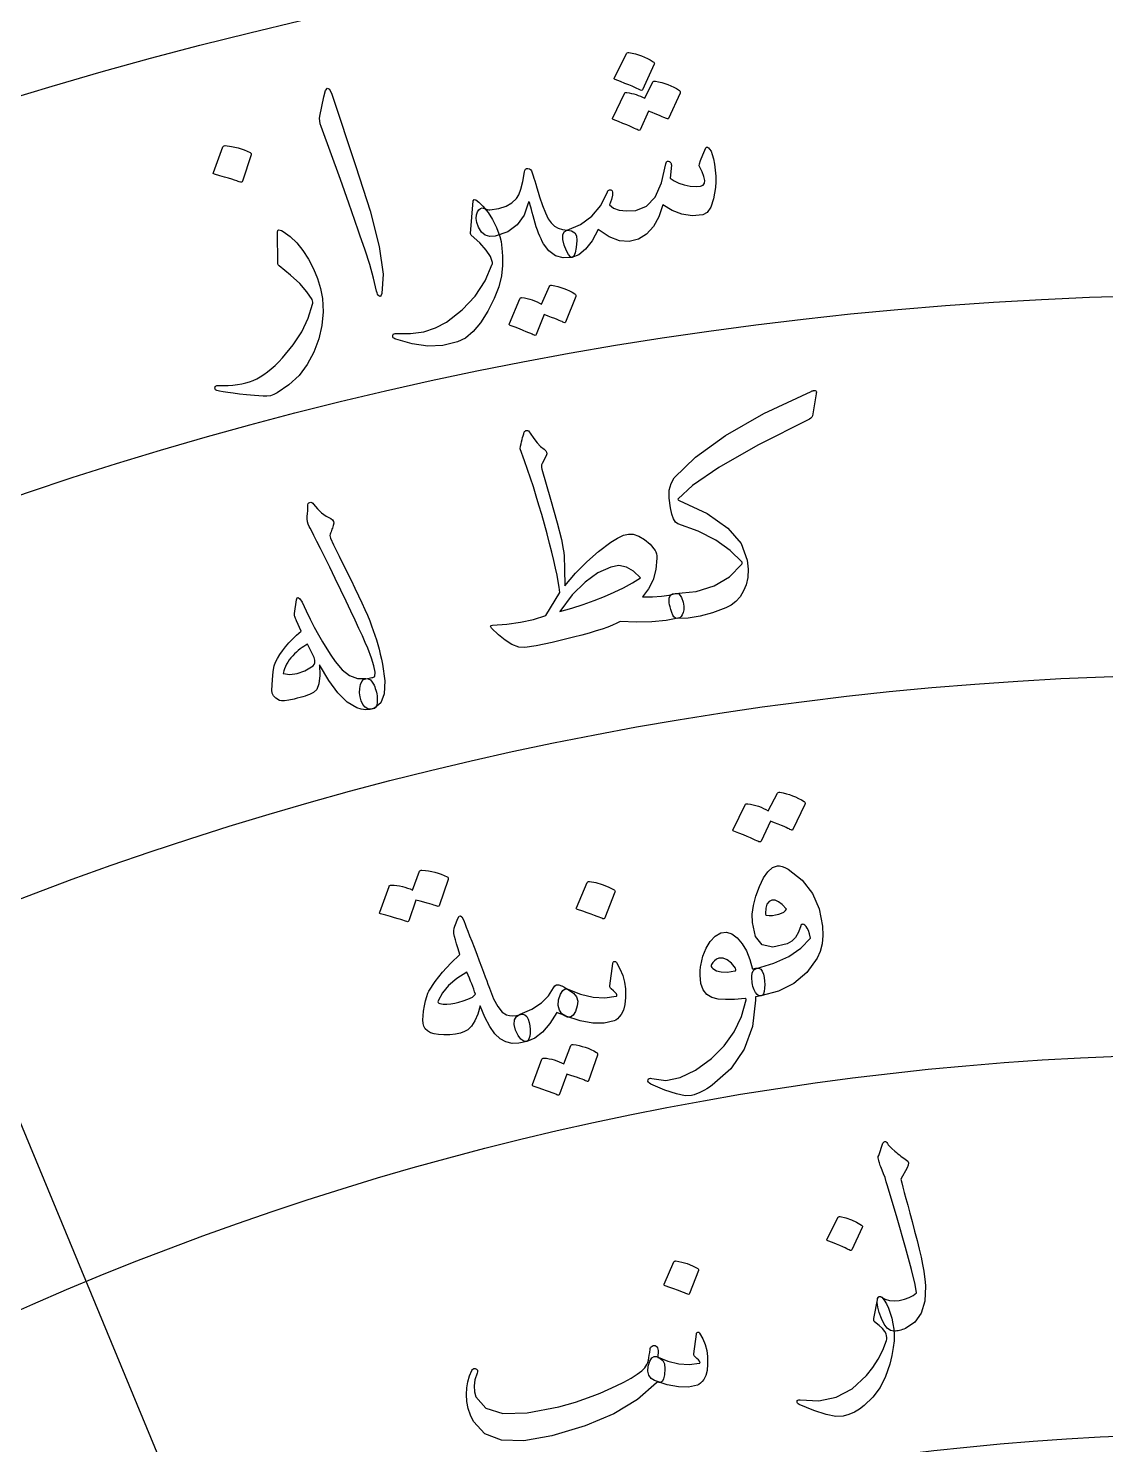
# Model space of a CAD drawing. Header units: millimetres. Extents: x -65 to 65, y -65 to 74.
# Drawn here: x -14.16 to -1.52, y 30.64 to 47.28 of the extents above; entities that cross this region are included whole.
import ezdxf

# ---------------------------------------------------------------- set-up
doc = ezdxf.new("R2010")
doc.units = ezdxf.units.MM
for name, color, linetype in [('ENGRAVE', 7, 'Continuous'), ('ENGRAVE_FINE', 8, 'Continuous'), ('GUIDE', 3, 'Continuous'), ('TEXT', 5, 'Continuous')]:
    doc.layers.add(name, color=color, linetype=linetype)

msp = doc.modelspace()

# ---------------------------------------------------------------- linework, layer by layer
at = {"layer": 'ENGRAVE'}
for radius in [57.525, 48.6086, 39.6922, 30.7759]:
    msp.add_circle((0, 0), radius, dxfattribs=at)
at = {"layer": 'ENGRAVE_FINE'}
msp.add_lwpolyline([(-15.1896, 36.6709), (-11.7774, 28.4332)], dxfattribs=at)
for radius in [53.0668, 44.1504, 35.2341]:
    msp.add_circle((0, 0), radius, dxfattribs=at)
at = {"layer": 'GUIDE'}
msp.add_circle((0, 0), 59.475, dxfattribs=at)
at = {"layer": 'TEXT'}
for points in [[(-7.1421, 46.9813), (-7.1381, 46.9865), (-7.1321, 46.9901), (-7.1239, 46.9923), (-7.1135, 46.993), (-7.075, 46.9852), (-7.0375, 46.976), (-7.001, 46.9652), (-6.9654, 46.9529), (-6.9306, 46.9388), (-6.8962, 46.9228), (-6.8622, 46.9049), (-6.8288, 46.885), (-6.8201, 46.8774), (-6.8152, 46.8696), (-6.814, 46.8618), (-6.8167, 46.8538), (-6.9534, 46.5553), (-6.9591, 46.5494), (-6.9673, 46.5477), (-6.978, 46.5502), (-6.9912, 46.5569), (-7.0026, 46.5626), (-7.0205, 46.5708), (-7.0449, 46.5818), (-7.0759, 46.5955), (-7.1139, 46.6117), (-7.1593, 46.6304), (-7.2123, 46.6515), (-7.2727, 46.6752), (-7.2809, 46.6794), (-7.2855, 46.6842), (-7.2863, 46.6896), (-7.2835, 46.6955)], [(-10.6958, 46.4728), (-10.6757, 46.5462), (-10.6527, 46.5757), (-10.6269, 46.5611), (-10.5984, 46.5026), (-10.3183, 45.6557), (-10.1494, 45.1351), (-10.0431, 44.7128), (-9.9982, 44.389), (-10.0141, 44.1639), (-10.0217, 44.144), (-10.0298, 44.1324), (-10.0384, 44.1291), (-10.0476, 44.134), (-10.056, 44.143), (-10.0635, 44.1555), (-10.0698, 44.1714), (-10.0752, 44.1909), (-10.1101, 44.3439), (-10.1541, 44.5046), (-10.2074, 44.673), (-10.2699, 44.849), (-10.2854, 44.8952), (-10.3286, 45.0196), (-10.3997, 45.2222), (-10.499, 45.5029), (-10.7266, 46.1235), (-10.7363, 46.157), (-10.7418, 46.1888), (-10.743, 46.2187), (-10.7399, 46.2469)], [(-6.8316, 46.6465), (-6.8277, 46.6517), (-6.8216, 46.6553), (-6.8135, 46.6574), (-6.8032, 46.658), (-6.7651, 46.6501), (-6.7279, 46.6406), (-6.6917, 46.6295), (-6.6564, 46.617), (-6.6219, 46.6027), (-6.5879, 46.5864), (-6.5543, 46.5683), (-6.5211, 46.5482), (-6.5143, 46.5417), (-6.5107, 46.5342), (-6.5103, 46.5258), (-6.5129, 46.5165), (-6.6498, 46.2188), (-6.6541, 46.2146), (-6.6612, 46.2135), (-6.671, 46.2158), (-6.6837, 46.2213), (-6.692, 46.2251), (-6.7051, 46.231), (-6.7229, 46.2389), (-6.7454, 46.2489), (-6.7727, 46.2607), (-6.8046, 46.2742), (-6.8412, 46.2891), (-6.8825, 46.3057), (-6.9799, 46.0858), (-6.9855, 46.0799), (-6.9937, 46.0783), (-7.0043, 46.0808), (-7.0174, 46.0875), (-7.0287, 46.0931), (-7.0465, 46.1014), (-7.0707, 46.1123), (-7.1015, 46.1259), (-7.1391, 46.1421), (-7.1842, 46.1608), (-7.2367, 46.1819), (-7.2967, 46.2055), (-7.3032, 46.21), (-7.3066, 46.215), (-7.3067, 46.2205), (-7.3037, 46.2264), (-7.1647, 46.5122), (-7.1608, 46.5174), (-7.1548, 46.5211), (-7.1466, 46.5232), (-7.1364, 46.5239), (-7.1094, 46.5185), (-7.0826, 46.5124), (-7.0558, 46.5056), (-7.0292, 46.4981), (-7.003, 46.4895), (-6.9772, 46.4798), (-6.952, 46.4688), (-6.9274, 46.4565)], [(-11.8803, 45.8848), (-11.877, 45.8903), (-11.8713, 45.8946), (-11.8634, 45.8976), (-11.8532, 45.8993), (-11.7757, 45.8898), (-11.7008, 45.8729), (-11.6284, 45.8488), (-11.5587, 45.8174), (-11.5512, 45.8118), (-11.547, 45.8054), (-11.5459, 45.7982), (-11.548, 45.7902), (-11.6493, 45.4802), (-11.654, 45.4722), (-11.6617, 45.4686), (-11.6724, 45.4694), (-11.6861, 45.4745), (-11.698, 45.4789), (-11.7166, 45.4854), (-11.742, 45.4938), (-11.7742, 45.5042), (-11.8135, 45.5165), (-11.8605, 45.5305), (-11.9152, 45.5462), (-11.9776, 45.5635), (-11.9862, 45.5669), (-11.9912, 45.5712), (-11.9926, 45.5764), (-11.9903, 45.5826)], [(-6.2091, 45.8742), (-6.2019, 45.8807), (-6.1924, 45.8801), (-6.1805, 45.8726), (-6.1664, 45.858), (-6.1498, 45.8324), (-6.1349, 45.7946), (-6.1215, 45.7447), (-6.1098, 45.6828), (-6.0992, 45.612), (-6.0938, 45.5423), (-6.0935, 45.4738), (-6.0984, 45.4064), (-6.121, 45.2736), (-6.1527, 45.176), (-6.1936, 45.1137), (-6.2438, 45.0867), (-6.37, 45.0766), (-6.4906, 45.093), (-6.6056, 45.136), (-6.7153, 45.2057), (-6.7623, 45.0633), (-6.8258, 44.9482), (-6.9057, 44.8601), (-7.0021, 44.7991), (-7.109, 44.7721), (-7.2232, 44.7823), (-7.3449, 44.8295), (-7.4745, 44.9137), (-7.546, 44.7812), (-7.6209, 44.6823), (-7.6995, 44.6172), (-7.7819, 44.5856), (-7.8008, 44.5924), (-7.8222, 44.619), (-7.8463, 44.6654), (-7.8729, 44.7316), (-7.8901, 44.7984), (-7.8901, 44.85), (-7.8727, 44.8861), (-7.838, 44.9069), (-7.6809, 44.9724), (-7.5498, 45.0693), (-7.4444, 45.1977), (-7.3647, 45.3578), (-7.3604, 45.3666), (-7.3552, 45.3731), (-7.3493, 45.3775), (-7.3425, 45.3798), (-7.3339, 45.3803), (-7.3258, 45.3788), (-7.3184, 45.3754), (-7.3116, 45.3701), (-7.3051, 45.3514), (-7.3077, 45.3175), (-7.3192, 45.2684), (-7.3397, 45.204), (-7.2928, 45.1646), (-7.2262, 45.1406), (-7.1397, 45.1321), (-7.0334, 45.139), (-6.9069, 45.1867), (-6.8061, 45.2938), (-6.7305, 45.4606), (-6.6801, 45.6871), (-6.6776, 45.6987), (-6.6738, 45.7073), (-6.6686, 45.7128), (-6.6621, 45.7154), (-6.6518, 45.716), (-6.6426, 45.7146), (-6.6345, 45.7112), (-6.6275, 45.7058), (-6.6217, 45.6974), (-6.6177, 45.6889), (-6.6155, 45.68), (-6.6151, 45.6709), (-6.6292, 45.5151), (-6.5819, 45.484), (-6.5267, 45.4585), (-6.4637, 45.4387), (-6.3929, 45.4244), (-6.3251, 45.4182), (-6.2747, 45.4217), (-6.2416, 45.4352), (-6.2259, 45.4586), (-6.2242, 45.4913), (-6.2338, 45.5362), (-6.2547, 45.5932), (-6.2869, 45.6624), (-6.2858, 45.6834), (-6.2726, 45.7256), (-6.247, 45.7893), (-6.2091, 45.8742)], [(-8.2987, 45.631), (-8.2816, 45.6277), (-8.2676, 45.6182), (-8.2566, 45.6027), (-8.2488, 45.5811), (-8.2438, 45.566), (-8.2371, 45.545), (-8.2287, 45.5181), (-8.2185, 45.4853), (-8.2065, 45.4468), (-8.1929, 45.4029), (-8.1777, 45.3535), (-8.1608, 45.2987), (-8.1272, 45.1943), (-8.0934, 45.1083), (-8.0593, 45.0408), (-8.0248, 44.9917), (-7.987, 44.9552), (-7.9433, 44.9289), (-7.8936, 44.9128), (-7.838, 44.9069), (-7.7858, 44.899), (-7.7497, 44.8763), (-7.7298, 44.8388), (-7.726, 44.7866), (-7.7332, 44.7017), (-7.7443, 44.64), (-7.7593, 44.6015), (-7.7784, 44.5862), (-7.8839, 44.5815), (-7.9752, 44.6067), (-8.0526, 44.6618), (-8.1161, 44.747), (-8.1301, 44.775), (-8.1444, 44.8049), (-8.1588, 44.837), (-8.1733, 44.871), (-8.1876, 44.9075), (-8.2012, 44.9465), (-8.2142, 44.9883), (-8.2266, 45.0326), (-8.2381, 45.0759), (-8.2484, 45.1143), (-8.2576, 45.1478), (-8.2658, 45.1765), (-8.2725, 45.1999), (-8.2774, 45.2177), (-8.2807, 45.2297), (-8.2822, 45.2361), (-8.283, 45.2391), (-8.284, 45.2409), (-8.2853, 45.2414), (-8.2868, 45.2408), (-8.2885, 45.2388), (-8.2903, 45.2351), (-8.2923, 45.2298), (-8.2945, 45.2228), (-8.3428, 45.081), (-8.4233, 44.9695), (-8.5362, 44.888), (-8.6816, 44.8364), (-8.7467, 44.8314), (-8.8012, 44.8472), (-8.8452, 44.8841), (-8.8787, 44.9419), (-8.8964, 44.9968), (-8.9046, 45.0448), (-8.903, 45.086), (-8.8917, 45.1203), (-8.8746, 45.146), (-8.8555, 45.1616), (-8.8343, 45.1669), (-8.8111, 45.1619), (-8.7902, 45.1531), (-8.7723, 45.1474), (-8.7572, 45.1447), (-8.7451, 45.1453), (-8.6413, 45.1615), (-8.5549, 45.1891), (-8.4858, 45.2279), (-8.434, 45.2781), (-8.4064, 45.3224), (-8.3815, 45.3892), (-8.3593, 45.4785), (-8.3396, 45.5904), (-8.3357, 45.6084), (-8.3276, 45.6211), (-8.3153, 45.6287), (-8.2987, 45.631)], [(-9.8486, 43.6254), (-9.861, 43.6303), (-9.8709, 43.6362), (-9.8783, 43.6431), (-9.8833, 43.651), (-9.8855, 43.6579), (-9.8856, 43.6653), (-9.8836, 43.6732), (-9.8794, 43.6816), (-9.8743, 43.6872), (-9.867, 43.6909), (-9.8574, 43.6928), (-9.8457, 43.6929), (-9.6765, 43.692), (-9.522, 43.7136), (-9.3819, 43.758), (-9.2561, 43.8253), (-9.0694, 43.971), (-8.9172, 44.1331), (-8.7995, 44.3122), (-8.7165, 44.5084), (-8.7155, 44.512), (-8.7146, 44.5152), (-8.7139, 44.5179), (-8.7133, 44.5201), (-8.7129, 44.522), (-8.7127, 44.5239), (-8.7127, 44.5257), (-8.7129, 44.5275), (-8.7381, 44.5969), (-8.7881, 44.6734), (-8.863, 44.757), (-8.963, 44.8475), (-8.9672, 44.8536), (-8.9699, 44.8591), (-8.9711, 44.8639), (-8.9708, 44.8681), (-8.9398, 45.2512), (-8.9311, 45.267), (-8.9094, 45.2618), (-8.8748, 45.2356), (-8.8274, 45.1883), (-8.7661, 45.1146), (-8.7127, 45.0306), (-8.6671, 44.9363), (-8.6293, 44.8317), (-8.6142, 44.7714), (-8.6038, 44.6945), (-8.5979, 44.6011), (-8.5965, 44.4911), (-8.6083, 44.3702), (-8.6414, 44.2406), (-8.6954, 44.1021), (-8.7702, 43.9547), (-8.855, 43.8199), (-8.9422, 43.7148), (-9.032, 43.6394), (-9.1246, 43.5938), (-9.2968, 43.5539), (-9.4747, 43.5459), (-9.6584, 43.5698), (-9.8486, 43.6254)], [(-11.237, 44.8855), (-11.2366, 44.8924), (-11.2354, 44.8981), (-11.2335, 44.9025), (-11.2308, 44.9058), (-11.221, 44.9092), (-11.2077, 44.9078), (-11.1909, 44.9017), (-11.1706, 44.8909), (-11.0871, 44.8307), (-11.0097, 44.7562), (-10.9384, 44.6676), (-10.8731, 44.5648), (-10.8144, 44.4514), (-10.7675, 44.3369), (-10.7325, 44.2214), (-10.7093, 44.1049), (-10.7032, 43.9455), (-10.7183, 43.7875), (-10.7543, 43.6308), (-10.8111, 43.4753), (-10.8879, 43.3279), (-10.9851, 43.1989), (-11.1028, 43.0882), (-11.2409, 42.9954), (-11.2792, 42.9758), (-11.3193, 42.9627), (-11.3611, 42.9561), (-11.4046, 42.9561), (-11.5073, 42.9649), (-11.6004, 42.9735), (-11.6838, 42.982), (-11.7575, 42.9904), (-11.8213, 42.9989), (-11.8749, 43.0075), (-11.9183, 43.0163), (-11.9515, 43.0253), (-11.9589, 43.0289), (-11.9646, 43.033), (-11.9686, 43.0375), (-11.9709, 43.0425), (-11.9722, 43.0494), (-11.972, 43.0563), (-11.9705, 43.0631), (-11.9675, 43.0698), (-11.9629, 43.0755), (-11.9565, 43.0794), (-11.9481, 43.0815), (-11.9379, 43.0817), (-11.8753, 43.0818), (-11.816, 43.0839), (-11.76, 43.088), (-11.7074, 43.0943), (-11.6577, 43.1027), (-11.6104, 43.1135), (-11.5656, 43.1266), (-11.5232, 43.142), (-11.4818, 43.1607), (-11.4399, 43.1834), (-11.3974, 43.2102), (-11.3543, 43.2411), (-11.3108, 43.2763), (-11.2668, 43.3159), (-11.2222, 43.3601), (-11.1772, 43.4089), (-11.0538, 43.5596), (-10.9538, 43.7142), (-10.8775, 43.8729), (-10.825, 44.0356), (-10.8222, 44.0484), (-10.8224, 44.0624), (-10.8256, 44.0774), (-10.8319, 44.0936), (-10.8928, 44.1834), (-10.9775, 44.2789), (-11.0862, 44.3799), (-11.2192, 44.4865), (-11.2257, 44.4937), (-11.2302, 44.5005), (-11.2327, 44.5069), (-11.2333, 44.5128)], [(-8.0471, 44.2475), (-8.0435, 44.2528), (-8.0379, 44.2566), (-8.0302, 44.2589), (-8.0205, 44.2597), (-7.9837, 44.2528), (-7.9478, 44.2443), (-7.9128, 44.2342), (-7.8787, 44.2226), (-7.8451, 44.2093), (-7.812, 44.194), (-7.7792, 44.1768), (-7.7467, 44.1576), (-7.74, 44.1512), (-7.7362, 44.1438), (-7.7354, 44.1355), (-7.7376, 44.1261), (-7.8561, 43.8254), (-7.86, 43.821), (-7.8667, 43.8198), (-7.8762, 43.8218), (-7.8885, 43.8269), (-7.8972, 43.8321), (-7.9112, 43.8389), (-7.9303, 43.8473), (-7.9547, 43.8573), (-7.9845, 43.869), (-8.0201, 43.8827), (-8.0614, 43.8983), (-8.1085, 43.9157), (-8.2007, 43.6811), (-8.2055, 43.6735), (-8.213, 43.6705), (-8.2231, 43.672), (-8.2358, 43.6782), (-8.2469, 43.6835), (-8.2642, 43.6912), (-8.2878, 43.7015), (-8.3177, 43.7143), (-8.3543, 43.7295), (-8.3981, 43.7469), (-8.4491, 43.7666), (-8.5073, 43.7885), (-8.5138, 43.7928), (-8.5172, 43.7977), (-8.5176, 43.8032), (-8.5149, 43.8092), (-8.395, 44.1017), (-8.3915, 44.107), (-8.3859, 44.1108), (-8.3782, 44.1132), (-8.3685, 44.1141), (-8.3375, 44.1099), (-8.3071, 44.104), (-8.2773, 44.0964), (-8.2481, 44.087), (-8.2195, 44.0761), (-8.1916, 44.0639), (-8.1644, 44.0504), (-8.1378, 44.0356)], [(-6.5696, 40.6387), (-6.3235, 40.6626), (-6.1118, 40.728), (-5.9336, 40.8353), (-5.7887, 40.985), (-5.7854, 40.9905), (-5.7838, 40.9963), (-5.7838, 41.0022), (-5.7855, 41.0082), (-5.9231, 41.1446), (-6.0941, 41.2655), (-6.2988, 41.3706), (-6.5372, 41.4594), (-6.565, 41.4787), (-6.5891, 41.5164), (-6.6096, 41.5727), (-6.6265, 41.6475), (-6.6416, 41.7582), (-6.6393, 41.8534), (-6.6193, 41.933), (-6.5818, 41.997), (-6.3312, 42.2417), (-5.9808, 42.4943), (-5.5291, 42.7521), (-4.9747, 43.0121), (-4.9685, 43.0157), (-4.9627, 43.0184), (-4.9572, 43.0202), (-4.952, 43.0212), (-4.9472, 43.0218), (-4.9428, 43.0223), (-4.9389, 43.0227), (-4.9353, 43.0231), (-4.9264, 43.0229), (-4.9197, 43.0201), (-4.9153, 43.0145), (-4.9131, 43.0062), (-4.913, 43.0045), (-4.9131, 43.0026), (-4.9134, 43.0004), (-4.9138, 42.998), (-4.9144, 42.9952), (-4.9152, 42.9918), (-4.9161, 42.9877), (-4.9172, 42.9831), (-4.9543, 42.7486), (-4.9598, 42.7274), (-4.9683, 42.7104), (-4.9799, 42.6975), (-4.9944, 42.6888), (-5.6016, 42.3804), (-6.0581, 42.1188), (-6.3678, 41.9088), (-6.5337, 41.7534), (-6.5372, 41.7466), (-6.5367, 41.7407), (-6.5322, 41.7359), (-6.5237, 41.7322), (-6.1942, 41.5774), (-5.9518, 41.4083), (-5.7954, 41.2266), (-5.724, 41.0331), (-5.7148, 40.9254), (-5.7189, 40.8289), (-5.7362, 40.7435), (-5.7666, 40.6693), (-5.8093, 40.6014), (-5.8583, 40.5455), (-5.9138, 40.5016), (-5.9758, 40.4697), (-6.1306, 40.4126), (-6.2775, 40.3727), (-6.4165, 40.3502), (-6.5479, 40.3452), (-6.5677, 40.3508), (-6.5848, 40.3645), (-6.5992, 40.3864), (-6.611, 40.4165), (-6.621, 40.4516), (-6.629, 40.4821), (-6.6351, 40.5081), (-6.6392, 40.5294), (-6.6422, 40.5602), (-6.6403, 40.5856), (-6.6334, 40.6057), (-6.6217, 40.6204), (-6.6123, 40.6287), (-6.6005, 40.6345), (-6.5862, 40.6378), (-6.5696, 40.6387)], [(-7.2161, 40.3129), (-7.2564, 40.2901), (-7.3048, 40.2675), (-7.3613, 40.2449), (-7.4258, 40.2224), (-7.4983, 40.1995), (-7.5787, 40.1758), (-7.6669, 40.1513), (-7.7631, 40.1258), (-8.0124, 40.0653), (-8.2025, 40.0252), (-8.3339, 40.0062), (-8.4067, 40.0091), (-8.4866, 40.0427), (-8.5663, 40.0914), (-8.6458, 40.1552), (-8.7252, 40.2343), (-8.7345, 40.2477), (-8.736, 40.2575), (-8.7297, 40.2636), (-8.7157, 40.266), (-8.5475, 40.2778), (-8.3872, 40.3012), (-8.2347, 40.3363), (-8.0898, 40.3833), (-7.9239, 40.6525), (-7.9316, 40.7125), (-7.9426, 40.7801), (-7.957, 40.8553), (-7.9746, 40.938), (-7.9953, 41.0279), (-8.0189, 41.1246), (-8.0452, 41.2282), (-8.0743, 41.3386), (-8.1055, 41.4531), (-8.1371, 41.5656), (-8.1692, 41.6761), (-8.2019, 41.7847), (-8.235, 41.8912), (-8.2686, 41.9952), (-8.3027, 42.097), (-8.3372, 42.1964), (-8.3895, 42.3404), (-8.3848, 42.3686), (-8.3796, 42.3957), (-8.3739, 42.4217), (-8.3678, 42.4465), (-8.3614, 42.4701), (-8.355, 42.4925), (-8.3485, 42.5137), (-8.342, 42.5336), (-8.3378, 42.5416), (-8.332, 42.5479), (-8.3245, 42.5524), (-8.3154, 42.5552), (-8.304, 42.555), (-8.2929, 42.5498), (-8.2821, 42.5396), (-8.2717, 42.5244), (-8.231, 42.4617), (-8.1902, 42.4089), (-8.1493, 42.3659), (-8.1082, 42.3328), (-8.0891, 42.3166), (-8.0786, 42.2983), (-8.0766, 42.278), (-8.0832, 42.2556), (-8.1303, 42.1646), (-8.1374, 42.1495), (-8.1405, 42.1339), (-8.1397, 42.1178), (-8.1351, 42.1013), (-8.0317, 41.7456), (-7.9555, 41.4699), (-7.9061, 41.2744), (-7.8834, 41.159), (-7.8785, 41.1202), (-7.8747, 41.077), (-7.8719, 41.0296), (-7.8701, 40.9779), (-7.869, 40.9219), (-7.868, 40.8618), (-7.8672, 40.7976), (-7.8667, 40.7292), (-7.7408, 40.8775), (-7.6087, 41.0125), (-7.4705, 41.1341), (-7.3263, 41.2422), (-7.2481, 41.291), (-7.1785, 41.3229), (-7.1175, 41.3382), (-7.0652, 41.3368), (-6.9951, 41.3144), (-6.9285, 41.275), (-6.8653, 41.2186), (-6.8057, 41.1452), (-6.7962, 41.1274), (-6.7894, 41.1063), (-6.7854, 41.0818), (-6.7841, 41.0541), (-6.7958, 40.9203), (-6.8284, 40.8001), (-6.8817, 40.6936), (-6.9556, 40.6005), (-6.8362, 40.602), (-6.7316, 40.6089), (-6.6417, 40.6213), (-6.5664, 40.6392), (-6.5459, 40.6413), (-6.5275, 40.634), (-6.5113, 40.6175), (-6.4973, 40.5916), (-6.478, 40.537), (-6.468, 40.4894), (-6.4672, 40.449), (-6.4756, 40.4156), (-6.488, 40.3894), (-6.4996, 40.3702), (-6.5103, 40.358), (-6.5202, 40.353), (-6.6772, 40.3224), (-6.8454, 40.3056), (-7.025, 40.3025), (-7.2161, 40.3129)], [(-10.8832, 41.6658), (-10.8813, 41.6823), (-10.8762, 41.6951), (-10.868, 41.7041), (-10.8566, 41.7093), (-10.8454, 41.7104), (-10.8345, 41.7076), (-10.8239, 41.701), (-10.8137, 41.6905), (-10.7685, 41.6346), (-10.7197, 41.5875), (-10.6673, 41.5493), (-10.6112, 41.5198), (-10.5916, 41.5054), (-10.5805, 41.4869), (-10.5777, 41.4641), (-10.5832, 41.4372), (-10.5882, 41.4226), (-10.5933, 41.408), (-10.5987, 41.3933), (-10.6042, 41.3786), (-10.6097, 41.3639), (-10.6151, 41.3492), (-10.6202, 41.3346), (-10.6251, 41.32), (-10.6155, 41.2902), (-10.5788, 41.2097), (-10.5151, 41.0782), (-10.4247, 40.8958), (-10.3749, 40.7956), (-10.3288, 40.7012), (-10.2864, 40.6128), (-10.2477, 40.5303), (-10.2129, 40.4538), (-10.1823, 40.3836), (-10.1557, 40.3196), (-10.1333, 40.2618), (-10.1134, 40.207), (-10.0948, 40.1519), (-10.0774, 40.0965), (-10.0611, 40.0408), (-10.0459, 39.9846), (-10.0319, 39.9277), (-10.0188, 39.8702), (-10.0069, 39.8119), (-9.9797, 39.6134), (-9.9863, 39.4608), (-10.0265, 39.354), (-10.1006, 39.2929), (-10.1419, 39.281), (-10.1782, 39.2845), (-10.2095, 39.3034), (-10.236, 39.3377), (-10.2562, 39.3809), (-10.2689, 39.4265), (-10.274, 39.4745), (-10.2716, 39.5248), (-10.2632, 39.573), (-10.2489, 39.6081), (-10.2287, 39.6301), (-10.2027, 39.6391), (-10.1819, 39.6429), (-10.1632, 39.6464), (-10.1466, 39.6495), (-10.1323, 39.6522), (-10.12, 39.655), (-10.1096, 39.6584), (-10.1013, 39.6623), (-10.0949, 39.6667), (-10.0929, 39.7167), (-10.1062, 39.7885), (-10.1349, 39.8822), (-10.1792, 39.9976), (-10.2079, 40.0656), (-10.242, 40.1433), (-10.2815, 40.2305), (-10.3265, 40.3274), (-10.3768, 40.4341), (-10.4324, 40.5509), (-10.4932, 40.6777), (-10.5594, 40.8146), (-10.6245, 40.9483), (-10.6822, 41.0657), (-10.7324, 41.1666), (-10.775, 41.2512), (-10.8097, 41.3195), (-10.8365, 41.3717), (-10.8551, 41.4076), (-10.8657, 41.4273), (-10.8771, 41.4536), (-10.8846, 41.4831), (-10.8882, 41.5157), (-10.8878, 41.5513), (-10.8861, 41.5696), (-10.8846, 41.5867), (-10.8835, 41.6027), (-10.8828, 41.6176), (-10.8824, 41.6313), (-10.8823, 41.6439), (-10.8826, 41.6554), (-10.8832, 41.6658)], [(-7.327, 40.9508), (-7.4779, 40.8832), (-7.6283, 40.7737), (-7.7779, 40.6222), (-7.926, 40.4289), (-7.785, 40.4684), (-7.6504, 40.5106), (-7.5221, 40.5557), (-7.4001, 40.6038), (-7.2845, 40.6545), (-7.1755, 40.7078), (-7.0731, 40.7638), (-6.9772, 40.8223), (-7.058, 40.9024), (-7.1433, 40.9506), (-7.233, 40.9667), (-7.327, 40.9508)], [(-10.5623, 39.8415), (-10.4794, 39.7424), (-10.3915, 39.6758), (-10.2982, 39.6417), (-10.1997, 39.6399), (-10.1723, 39.6382), (-10.1474, 39.625), (-10.125, 39.6005), (-10.1049, 39.5644), (-10.097, 39.5446), (-10.0897, 39.5243), (-10.0832, 39.5033), (-10.0773, 39.4817), (-10.0724, 39.4597), (-10.0692, 39.4372), (-10.0674, 39.4144), (-10.0672, 39.3912), (-10.0695, 39.3524), (-10.0757, 39.3225), (-10.0858, 39.3016), (-10.0998, 39.2897), (-10.1507, 39.2766), (-10.2021, 39.2733), (-10.2541, 39.2797), (-10.3066, 39.2959), (-10.4181, 39.3642), (-10.5282, 39.4714), (-10.6368, 39.6176), (-10.7442, 39.8029), (-10.7423, 39.6766), (-10.7533, 39.5801), (-10.7773, 39.5135), (-10.8142, 39.4767), (-10.8367, 39.4659), (-10.8607, 39.4556), (-10.8863, 39.4456), (-10.9134, 39.436), (-10.9423, 39.4267), (-10.9731, 39.4178), (-11.0058, 39.4091), (-11.0405, 39.4006), (-11.1048, 39.3871), (-11.1552, 39.38), (-11.1918, 39.3793), (-11.2144, 39.385), (-11.2558, 39.4088), (-11.2847, 39.4369), (-11.3013, 39.4695), (-11.3054, 39.5064), (-11.2979, 39.6275), (-11.288, 39.7224), (-11.276, 39.7911), (-11.262, 39.8336), (-11.239, 39.8781), (-11.2119, 39.923), (-11.1807, 39.9681), (-11.1452, 40.0136), (-11.1056, 40.0593), (-11.0617, 40.1052), (-11.0137, 40.1514), (-10.9614, 40.1979), (-11.0141, 40.3171), (-11.0196, 40.3316), (-11.0247, 40.3451), (-11.0292, 40.3574), (-11.0332, 40.3686), (-11.0363, 40.3788), (-11.0381, 40.3881), (-11.0386, 40.3966), (-11.0379, 40.4041), (-11.0148, 40.5673), (-11.0072, 40.5902), (-10.9938, 40.593), (-10.9745, 40.5757), (-10.9494, 40.5383), (-10.9024, 40.4362), (-10.8547, 40.3386), (-10.8065, 40.2452), (-10.7576, 40.1562), (-10.7085, 40.0714), (-10.6596, 39.9906), (-10.6108, 39.914), (-10.5623, 39.8415)], [(-10.8862, 40.0447), (-10.9066, 40.0321), (-10.9275, 40.0185), (-10.949, 40.0038), (-10.971, 39.9882), (-10.9932, 39.971), (-11.0152, 39.9518), (-11.0371, 39.9305), (-11.0588, 39.9072), (-11.0799, 39.884), (-11.0991, 39.86), (-11.1164, 39.8353), (-11.1318, 39.8099), (-11.1451, 39.7838), (-11.1562, 39.7571), (-11.1649, 39.7298), (-11.1714, 39.7018), (-11.0921, 39.6895), (-11.0072, 39.7), (-10.9166, 39.7332), (-10.82, 39.789), (-10.8069, 39.8049), (-10.8004, 39.8269), (-10.8006, 39.855), (-10.8074, 39.8892)], [(-5.3701, 38.2952), (-5.3661, 38.3004), (-5.3599, 38.304), (-5.3516, 38.3061), (-5.3411, 38.3066), (-5.3024, 38.2985), (-5.2646, 38.2888), (-5.2279, 38.2776), (-5.1922, 38.2649), (-5.1572, 38.2504), (-5.1227, 38.234), (-5.0887, 38.2157), (-5.0553, 38.1955), (-5.0484, 38.1889), (-5.0448, 38.1813), (-5.0444, 38.1729), (-5.0472, 38.1637), (-5.1891, 37.8666), (-5.1935, 37.8624), (-5.2007, 37.8614), (-5.2107, 37.8637), (-5.2235, 37.8692), (-5.2325, 37.8747), (-5.247, 37.882), (-5.2669, 37.891), (-5.2923, 37.9018), (-5.3234, 37.9144), (-5.3605, 37.9292), (-5.4036, 37.9461), (-5.4528, 37.965), (-5.5628, 37.733), (-5.5683, 37.7255), (-5.5764, 37.7227), (-5.587, 37.7246), (-5.6002, 37.7311), (-5.6117, 37.7367), (-5.6297, 37.745), (-5.6542, 37.756), (-5.6854, 37.7697), (-5.7235, 37.7859), (-5.7692, 37.8046), (-5.8224, 37.8258), (-5.8832, 37.8494), (-5.8898, 37.8539), (-5.8932, 37.8588), (-5.8933, 37.8643), (-5.8902, 37.8703), (-5.7479, 38.1597), (-5.7439, 38.1649), (-5.7378, 38.1686), (-5.7295, 38.1707), (-5.7191, 38.1714), (-5.6863, 38.1663), (-5.6543, 38.1595), (-5.623, 38.151), (-5.5924, 38.1407), (-5.5625, 38.1289), (-5.5335, 38.1159), (-5.5052, 38.1015), (-5.4777, 38.0859)], [(-5.3702, 37.4424), (-5.3445, 37.4424), (-5.315, 37.4356), (-5.2818, 37.422), (-5.2448, 37.4016), (-5.0814, 37.2719), (-4.9596, 37.1169), (-4.8793, 36.937), (-4.8397, 36.7325), (-4.8365, 36.6237), (-4.846, 36.5251), (-4.8681, 36.4367), (-4.9027, 36.3585), (-5.0254, 36.1897), (-5.1764, 36.0597), (-5.3559, 35.9682), (-5.5645, 35.9147), (-5.5866, 35.9166), (-5.6072, 35.9292), (-5.6264, 35.9526), (-5.6442, 35.9867), (-5.6518, 36.0059), (-5.658, 36.0258), (-5.6627, 36.0464), (-5.6659, 36.0676), (-5.668, 36.0889), (-5.6693, 36.1093), (-5.6698, 36.1289), (-5.6694, 36.1478), (-5.6649, 36.1811), (-5.6542, 36.207), (-5.6374, 36.2257), (-5.6144, 36.2371), (-5.4105, 36.2969), (-5.2372, 36.3759), (-5.0943, 36.4744), (-4.9817, 36.5928), (-4.9947, 36.6425), (-5.0075, 36.6816), (-5.0204, 36.7103), (-5.0332, 36.7284), (-5.0476, 36.7436), (-5.0604, 36.7531), (-5.0714, 36.7568), (-5.0808, 36.7548), (-5.087, 36.7517), (-5.0917, 36.7478), (-5.095, 36.7432), (-5.0968, 36.738), (-5.1215, 36.6623), (-5.1564, 36.6015), (-5.2015, 36.5558), (-5.2569, 36.525), (-5.4249, 36.4869), (-5.5487, 36.5157), (-5.6287, 36.6119), (-5.6647, 36.7757), (-5.6649, 36.8728), (-5.651, 36.9758), (-5.6231, 37.0845), (-5.5808, 37.199), (-5.5329, 37.2991), (-5.4817, 37.3731), (-5.4274, 37.4208), (-5.3702, 37.4424)], [(-9.5694, 37.3774), (-9.5659, 37.383), (-9.5602, 37.3872), (-9.5522, 37.3902), (-9.5419, 37.3919), (-9.5025, 37.3881), (-9.464, 37.3827), (-9.4264, 37.3757), (-9.3895, 37.3669), (-9.3532, 37.3564), (-9.3172, 37.344), (-9.2815, 37.3295), (-9.246, 37.3131), (-9.2385, 37.3073), (-9.2341, 37.3002), (-9.2327, 37.2919), (-9.2345, 37.2824), (-9.3421, 36.9715), (-9.346, 36.9668), (-9.353, 36.965), (-9.3632, 36.9662), (-9.3765, 36.9703), (-9.386, 36.9748), (-9.4012, 36.9804), (-9.4219, 36.9871), (-9.4483, 36.995), (-9.4806, 37.0042), (-9.519, 37.0148), (-9.5636, 37.0268), (-9.6145, 37.0402), (-9.6977, 36.7974), (-9.7024, 36.7894), (-9.7101, 36.7857), (-9.7208, 36.7864), (-9.7347, 36.7914), (-9.7467, 36.7957), (-9.7655, 36.802), (-9.791, 36.8102), (-9.8234, 36.8203), (-9.863, 36.8322), (-9.9104, 36.8458), (-9.9655, 36.8609), (-10.0284, 36.8777), (-10.0355, 36.8814), (-10.0394, 36.8859), (-10.0402, 36.8914), (-10.0378, 36.8977), (-9.9289, 37.201), (-9.9255, 37.2066), (-9.9198, 37.2109), (-9.9118, 37.214), (-9.9016, 37.2158), (-9.8685, 37.2144), (-9.836, 37.2111), (-9.804, 37.2061), (-9.7725, 37.1993), (-9.7416, 37.1909), (-9.7113, 37.1811), (-9.6817, 37.17), (-9.6527, 37.1575)], [(-7.604, 37.2457), (-7.6004, 37.251), (-7.5946, 37.255), (-7.5865, 37.2576), (-7.5763, 37.2587), (-7.4998, 37.2451), (-7.4262, 37.2243), (-7.3555, 37.1963), (-7.2879, 37.1611), (-7.2808, 37.1551), (-7.2769, 37.1485), (-7.2762, 37.1412), (-7.2786, 37.1334), (-7.3952, 36.8294), (-7.4002, 36.8217), (-7.408, 36.8186), (-7.4186, 36.8199), (-7.432, 36.8257), (-7.4435, 36.8308), (-7.4617, 36.8382), (-7.4865, 36.848), (-7.5178, 36.8601), (-7.5562, 36.8744), (-7.6022, 36.8909), (-7.6557, 36.9094), (-7.7168, 36.93), (-7.7251, 36.9338), (-7.7299, 36.9384), (-7.731, 36.9437), (-7.7285, 36.9498)], [(-5.4343, 37.0376), (-5.4689, 37.0222), (-5.4932, 36.9913), (-5.5074, 36.945), (-5.5113, 36.8833), (-5.5097, 36.8739), (-5.508, 36.8673), (-5.5063, 36.8634), (-5.5045, 36.8623), (-5.4669, 36.859), (-5.4294, 36.8597), (-5.3921, 36.8645), (-5.3549, 36.8733), (-5.3228, 36.8851), (-5.2969, 36.8991), (-5.2773, 36.9154), (-5.2641, 36.934), (-5.313, 36.9858), (-5.3578, 37.0203), (-5.3982, 37.0376), (-5.4343, 37.0376)], [(-9.1204, 36.8215), (-9.1046, 36.8488), (-9.0886, 36.8555), (-9.0723, 36.8418), (-9.0557, 36.8076), (-9.0479, 36.7864), (-9.0367, 36.7573), (-9.022, 36.72), (-9.004, 36.6748), (-8.9827, 36.621), (-8.9583, 36.5582), (-8.9308, 36.4863), (-8.9001, 36.4055), (-8.87, 36.326), (-8.8431, 36.2548), (-8.8194, 36.1919), (-8.799, 36.1373), (-8.7818, 36.0913), (-8.7679, 36.054), (-8.7573, 36.0254), (-8.7501, 36.0056), (-8.7009, 35.8817), (-8.6509, 35.7882), (-8.6, 35.7252), (-8.5483, 35.6927), (-8.5151, 35.6831), (-8.4772, 35.6808), (-8.4345, 35.6855), (-8.387, 35.6974), (-8.3577, 35.6994), (-8.3329, 35.6905), (-8.3124, 35.6709), (-8.2963, 35.6405), (-8.2842, 35.6021), (-8.2763, 35.5623), (-8.2727, 35.5211), (-8.2733, 35.4784), (-8.278, 35.441), (-8.2861, 35.4121), (-8.2976, 35.3917), (-8.3124, 35.3799), (-8.4033, 35.3593), (-8.4854, 35.3574), (-8.5588, 35.3742), (-8.6236, 35.4098), (-8.6857, 35.4699), (-8.7456, 35.5544), (-8.8033, 35.6631), (-8.8589, 35.7961), (-8.8875, 35.6996), (-8.9211, 35.6209), (-8.96, 35.56), (-9.0041, 35.5169), (-9.0433, 35.4954), (-9.0916, 35.4787), (-9.1488, 35.4665), (-9.2152, 35.4589), (-9.2867, 35.4567), (-9.348, 35.4598), (-9.3992, 35.4682), (-9.4403, 35.4822), (-9.4762, 35.5033), (-9.5029, 35.5283), (-9.5204, 35.5571), (-9.5287, 35.5899), (-9.5315, 35.6327), (-9.5299, 35.6815), (-9.5236, 35.7361), (-9.5128, 35.7967), (-9.499, 35.8582), (-9.4859, 35.9078), (-9.4733, 35.9456), (-9.4613, 35.9715), (-9.3861, 36.0838), (-9.3001, 36.1931), (-9.2034, 36.2991), (-9.0959, 36.4019), (-9.1174, 36.4682), (-9.1353, 36.5256), (-9.1496, 36.5741), (-9.1602, 36.6137), (-9.1666, 36.6476), (-9.168, 36.679), (-9.1645, 36.7079), (-9.156, 36.7342)], [(-5.6286, 35.8644), (-5.6639, 35.5568), (-5.7605, 35.2882), (-5.9176, 35.058), (-6.1348, 34.8654), (-6.166, 34.8441), (-6.1971, 34.8245), (-6.2279, 34.8064), (-6.2586, 34.79), (-6.2889, 34.7754), (-6.3188, 34.763), (-6.3481, 34.7527), (-6.3769, 34.7445), (-6.4521, 34.742), (-6.5565, 34.7637), (-6.6905, 34.8094), (-6.8544, 34.8788), (-6.8728, 34.8898), (-6.8846, 34.9015), (-6.89, 34.9141), (-6.8889, 34.9274), (-6.8827, 34.9388), (-6.8729, 34.9454), (-6.8594, 34.9471), (-6.8424, 34.944), (-6.6814, 34.9223), (-6.5119, 34.9545), (-6.3331, 35.0405), (-6.1441, 35.1802), (-5.9946, 35.3289), (-5.8769, 35.4931), (-5.7911, 35.6731), (-5.7373, 35.8692), (-5.739, 35.8756), (-5.7418, 35.8804), (-5.7457, 35.8837), (-5.7507, 35.8854), (-5.8729, 35.873), (-5.9782, 35.8703), (-6.0667, 35.8774), (-6.1386, 35.8946), (-6.198, 35.9299), (-6.2411, 35.9854), (-6.2679, 36.0613), (-6.2783, 36.1574), (-6.2785, 36.1704), (-6.2783, 36.1836), (-6.2776, 36.1972), (-6.2766, 36.211), (-6.2752, 36.2254), (-6.2735, 36.2405), (-6.2715, 36.2564), (-6.2691, 36.273), (-6.2449, 36.3822), (-6.2085, 36.4755), (-6.16, 36.5529), (-6.0994, 36.6143), (-6.0333, 36.6532), (-5.9684, 36.6634), (-5.9049, 36.6448), (-5.8428, 36.5974), (-5.7841, 36.5269), (-5.7348, 36.442), (-5.6948, 36.3428), (-5.6641, 36.2293), (-5.6571, 36.2305), (-5.6504, 36.2319), (-5.6439, 36.2335), (-5.6377, 36.2353), (-5.6315, 36.237), (-5.6251, 36.2386), (-5.6184, 36.24), (-5.6114, 36.2412), (-5.5867, 36.2398), (-5.5657, 36.2272), (-5.5484, 36.2035), (-5.5349, 36.1686), (-5.5255, 36.1295), (-5.5201, 36.0893), (-5.5185, 36.0481), (-5.5208, 36.0058), (-5.5265, 35.968), (-5.5351, 35.9404), (-5.5466, 35.9228), (-5.5609, 35.9153), (-5.6277, 35.9049), (-5.6272, 35.8983), (-5.6271, 35.8894), (-5.6276, 35.8781), (-5.6286, 35.8644)], [(-7.8533, 35.6776), (-7.8994, 35.7057), (-7.9292, 35.7471), (-7.9427, 35.8019), (-7.9399, 35.87), (-7.9155, 35.936), (-7.8891, 35.9786), (-7.8608, 35.998), (-7.8307, 35.9942), (-7.6797, 35.9347), (-7.5347, 35.9009), (-7.3955, 35.8926), (-7.2618, 35.9099), (-7.2573, 35.9117), (-7.2546, 35.9151), (-7.2535, 35.9199), (-7.2541, 35.9263), (-7.2598, 35.9374), (-7.2732, 35.9529), (-7.2944, 35.9729), (-7.3235, 35.9972), (-7.3297, 36.0052), (-7.3341, 36.0136), (-7.3368, 36.0223), (-7.3378, 36.0313), (-7.3024, 36.2936), (-7.3003, 36.3037), (-7.2967, 36.3114), (-7.2918, 36.3165), (-7.2854, 36.3192), (-7.2785, 36.3194), (-7.272, 36.3173), (-7.266, 36.3127), (-7.2605, 36.3057), (-7.2179, 36.2313), (-7.1862, 36.1552), (-7.1652, 36.0773), (-7.1549, 35.9979), (-7.1527, 35.8969), (-7.1601, 35.813), (-7.1772, 35.746), (-7.204, 35.6961), (-7.2261, 35.6671), (-7.2472, 35.6448), (-7.2674, 35.6291), (-7.2867, 35.6201), (-7.4029, 35.5933), (-7.5359, 35.5941), (-7.6859, 35.6223), (-7.8533, 35.6776)], [(-5.8619, 36.2382), (-5.9098, 36.2977), (-5.9582, 36.3373), (-6.0072, 36.357), (-6.0565, 36.3569), (-6.084, 36.3445), (-6.1075, 36.3281), (-6.1272, 36.3078), (-6.1429, 36.2836), (-6.1473, 36.2713), (-6.1461, 36.2591), (-6.1395, 36.2469), (-6.1274, 36.2347), (-6.0853, 36.2085), (-6.0287, 36.1953), (-5.9574, 36.1949), (-5.8714, 36.2073), (-5.8629, 36.2106), (-5.8584, 36.2168), (-5.8581, 36.226), (-5.8619, 36.2382)], [(-9.0175, 36.1936), (-9.1348, 36.1177), (-9.2297, 36.0362), (-9.3023, 35.9495), (-9.3525, 35.8576), (-9.3545, 35.8463), (-9.3519, 35.8372), (-9.3447, 35.8301), (-9.3329, 35.8253), (-9.2922, 35.8191), (-9.2494, 35.8174), (-9.2046, 35.8202), (-9.1576, 35.8274), (-9.1085, 35.8391), (-9.0573, 35.8553), (-9.0039, 35.8758), (-8.9483, 35.9008), (-8.94, 35.9059), (-8.9318, 35.9133), (-8.9237, 35.9231), (-8.9157, 35.9351), (-8.925, 35.9634), (-8.9352, 35.9928), (-8.9464, 36.0234), (-8.9586, 36.0551), (-8.9718, 36.088), (-8.9861, 36.1221), (-9.0013, 36.1572), (-9.0175, 36.1936)], [(-7.7187, 35.7997), (-7.7421, 35.7323), (-7.7695, 35.6876), (-7.8008, 35.6657), (-7.8363, 35.6665), (-7.8414, 35.6683), (-7.8493, 35.6715), (-7.8597, 35.6763), (-7.8727, 35.6826), (-7.8889, 35.6903), (-7.9085, 35.6993), (-7.9316, 35.7096), (-7.9583, 35.7212), (-8.0399, 35.5905), (-8.1259, 35.4901), (-8.2167, 35.4199), (-8.3124, 35.3799), (-8.3478, 35.3818), (-8.3813, 35.4046), (-8.413, 35.4483), (-8.4428, 35.5129), (-8.4607, 35.5797), (-8.4576, 35.6333), (-8.4333, 35.6737), (-8.3878, 35.7009), (-8.2512, 35.7604), (-8.1405, 35.8316), (-8.0556, 35.9146), (-7.9967, 36.0096), (-7.9816, 36.0313), (-7.9614, 36.0425), (-7.9361, 36.0432), (-7.9058, 36.0334), (-7.901, 36.0318), (-7.8946, 36.0289), (-7.8865, 36.0248), (-7.8768, 36.0194), (-7.8654, 36.0127), (-7.8524, 36.0048), (-7.8377, 35.9956), (-7.8213, 35.9851), (-7.7633, 35.9458), (-7.7269, 35.9017), (-7.712, 35.853), (-7.7187, 35.7997)], [(-7.7951, 35.3305), (-7.7917, 35.3358), (-7.7862, 35.3398), (-7.7787, 35.3424), (-7.7689, 35.3436), (-7.732, 35.3381), (-7.6959, 35.3309), (-7.6606, 35.3221), (-7.6261, 35.3117), (-7.5922, 35.2996), (-7.5586, 35.2855), (-7.5252, 35.2694), (-7.4922, 35.2515), (-7.4852, 35.2453), (-7.4812, 35.238), (-7.4801, 35.2297), (-7.482, 35.2203), (-7.5889, 34.9156), (-7.5926, 34.9111), (-7.5992, 34.9096), (-7.6088, 34.9113), (-7.6212, 34.916), (-7.6301, 34.9209), (-7.6442, 34.9272), (-7.6636, 34.9349), (-7.6883, 34.9439), (-7.7184, 34.9546), (-7.7543, 34.9669), (-7.7961, 34.981), (-7.8437, 34.9967), (-7.9263, 34.7588), (-7.9308, 34.751), (-7.9381, 34.7477), (-7.9482, 34.7489), (-7.9611, 34.7545), (-7.9723, 34.7594), (-7.9898, 34.7665), (-8.0137, 34.7759), (-8.044, 34.7875), (-8.081, 34.8013), (-8.1253, 34.817), (-8.1769, 34.8347), (-8.2358, 34.8543), (-8.2423, 34.8584), (-8.2459, 34.8631), (-8.2466, 34.8685), (-8.2442, 34.8747), (-8.1364, 35.1716), (-8.1331, 35.177), (-8.1277, 35.181), (-8.1202, 35.1837), (-8.1105, 35.185), (-8.0794, 35.1821), (-8.0489, 35.1773), (-8.0189, 35.1708), (-7.9894, 35.1625), (-7.9605, 35.1527), (-7.9322, 35.1416), (-7.9045, 35.1291), (-7.8775, 35.1154)], [(-4.1095, 34.2041), (-4.1012, 34.2035), (-4.0935, 34.1996), (-4.0862, 34.1923), (-4.0793, 34.1818), (-4.0689, 34.1658), (-4.051, 34.1454), (-4.0258, 34.1206), (-3.9933, 34.0914), (-3.9746, 34.076), (-3.9565, 34.0612), (-3.9388, 34.047), (-3.9217, 34.0332), (-3.9048, 34.0203), (-3.8881, 34.0083), (-3.8715, 33.9973), (-3.855, 33.9874), (-3.8395, 33.9725), (-3.8332, 33.9525), (-3.8361, 33.9275), (-3.8482, 33.8973), (-3.9209, 33.7625), (-3.9114, 33.7199), (-3.8985, 33.6678), (-3.8823, 33.6065), (-3.8627, 33.5358), (-3.8403, 33.4553), (-3.8157, 33.3645), (-3.7891, 33.2633), (-3.7603, 33.1519), (-3.731, 33.0414), (-3.7056, 32.9393), (-3.6842, 32.8456), (-3.6667, 32.7605), (-3.6528, 32.6838), (-3.6423, 32.6157), (-3.6352, 32.5561), (-3.6316, 32.5051), (-3.64, 32.3291), (-3.6824, 32.1881), (-3.7585, 32.082), (-3.8684, 32.0106), (-3.8864, 32.0025), (-3.904, 31.9957), (-3.921, 31.9902), (-3.9377, 31.9859), (-3.9539, 31.9827), (-3.9695, 31.9803), (-3.9847, 31.9788), (-3.9994, 31.9782), (-4.0425, 31.9868), (-4.0819, 32.0141), (-4.1178, 32.06), (-4.1501, 32.1247), (-4.1758, 32.195), (-4.1917, 32.2582), (-4.1978, 32.314), (-4.1939, 32.3626), (-4.1914, 32.3715), (-4.1878, 32.378), (-4.183, 32.3823), (-4.1772, 32.3843), (-4.1694, 32.3845), (-4.1623, 32.3829), (-4.1558, 32.3797), (-4.1499, 32.3748), (-4.1049, 32.3523), (-4.0551, 32.3389), (-4.0003, 32.3346), (-3.9406, 32.3393), (-3.8792, 32.3532), (-3.8253, 32.3726), (-3.7788, 32.3975), (-3.7399, 32.428), (-3.7549, 32.5239), (-3.7969, 32.7019), (-3.8666, 32.9617), (-3.9645, 33.3033), (-4.0772, 33.6824), (-4.0922, 33.7327), (-4.1077, 33.7801), (-4.1237, 33.8246), (-4.1403, 33.8662), (-4.1491, 33.8869), (-4.1566, 33.9059), (-4.1629, 33.9233), (-4.1679, 33.939), (-4.1721, 33.9528), (-4.1757, 33.9645), (-4.1789, 33.9739), (-4.1816, 33.9812), (-4.1858, 33.9977), (-4.1872, 34.0129), (-4.186, 34.0269), (-4.182, 34.0396), (-4.1312, 34.1853), (-4.1268, 34.1929), (-4.1217, 34.1986), (-4.1159, 34.2023), (-4.1095, 34.2041)], [(-4.6595, 33.314), (-4.6559, 33.3186), (-4.6505, 33.3218), (-4.6432, 33.3236), (-4.634, 33.3241), (-4.5665, 33.3078), (-4.502, 33.2853), (-4.4405, 33.2566), (-4.3821, 33.2217), (-4.3761, 33.216), (-4.373, 33.2099), (-4.3728, 33.2034), (-4.3755, 33.1966), (-4.4967, 32.9333), (-4.5016, 32.9267), (-4.5087, 32.9243), (-4.5181, 32.9261), (-4.5297, 32.932), (-4.5397, 32.9371), (-4.5555, 32.9447), (-4.577, 32.9547), (-4.6043, 32.9672), (-4.6378, 32.982), (-4.6779, 32.9992), (-4.7246, 33.0185), (-4.7779, 33.0401), (-4.7852, 33.044), (-4.7891, 33.0483), (-4.7898, 33.0531), (-4.7872, 33.0583)], [(-6.5865, 32.7901), (-6.5832, 32.7948), (-6.578, 32.7983), (-6.5708, 32.8006), (-6.5618, 32.8016), (-6.4937, 32.7893), (-6.4284, 32.7706), (-6.3656, 32.7455), (-6.3056, 32.714), (-6.2993, 32.7087), (-6.2959, 32.7028), (-6.2952, 32.6963), (-6.2975, 32.6893), (-6.402, 32.4195), (-6.4065, 32.4127), (-6.4134, 32.4099), (-6.4228, 32.4111), (-6.4347, 32.4163), (-6.4449, 32.4209), (-6.4611, 32.4275), (-6.483, 32.4363), (-6.5109, 32.4471), (-6.545, 32.46), (-6.5858, 32.4747), (-6.6333, 32.4913), (-6.6876, 32.5098), (-6.695, 32.5132), (-6.6992, 32.5173), (-6.7002, 32.522), (-6.6979, 32.5274)], [(-4.1467, 32.3752), (-4.1167, 32.3411), (-4.0898, 32.2988), (-4.066, 32.2485), (-4.0453, 32.19), (-4.0282, 32.1282), (-4.015, 32.0647), (-4.0057, 31.9996), (-4.0001, 31.9327), (-4.0011, 31.864), (-4.0102, 31.7837), (-4.0273, 31.6918), (-4.0523, 31.5884), (-4.1004, 31.4447), (-4.1662, 31.316), (-4.2495, 31.2022), (-4.3503, 31.1031), (-4.4068, 31.0604), (-4.467, 31.0256), (-4.5311, 30.9986), (-4.5989, 30.9794), (-4.6845, 30.9766), (-4.7987, 30.9988), (-4.9419, 31.0458), (-5.1146, 31.1172), (-5.1252, 31.124), (-5.1328, 31.1322), (-5.1376, 31.1416), (-5.1393, 31.1523), (-5.1374, 31.162), (-5.1309, 31.1684), (-5.1199, 31.1714), (-5.1044, 31.1711), (-4.8838, 31.1584), (-4.6808, 31.2017), (-4.4945, 31.3015), (-4.3238, 31.458), (-4.2496, 31.5515), (-4.186, 31.6505), (-4.1332, 31.7553), (-4.0911, 31.8659), (-4.0869, 31.8837), (-4.0862, 31.9031), (-4.0889, 31.9241), (-4.095, 31.9466), (-4.1095, 31.9752), (-4.1367, 32.0079), (-4.1764, 32.0445), (-4.229, 32.0851), (-4.2349, 32.0919), (-4.2383, 32.101), (-4.2392, 32.1124), (-4.2376, 32.1262), (-4.1907, 32.363), (-4.1882, 32.3719), (-4.1845, 32.3785), (-4.1798, 32.3827), (-4.174, 32.3847), (-4.1662, 32.3849), (-4.1591, 32.3834), (-4.1526, 32.3801), (-4.1467, 32.3752)], [(-6.8124, 31.3969), (-6.8532, 31.422), (-6.8796, 31.4589), (-6.8915, 31.5076), (-6.8888, 31.5682), (-6.867, 31.6267), (-6.8434, 31.6646), (-6.8182, 31.6818), (-6.7914, 31.6783), (-6.6574, 31.625), (-6.5286, 31.5945), (-6.4049, 31.5867), (-6.286, 31.6018), (-6.282, 31.6034), (-6.2796, 31.6063), (-6.2786, 31.6106), (-6.2791, 31.6163), (-6.2841, 31.6262), (-6.296, 31.64), (-6.3148, 31.6578), (-6.3406, 31.6796), (-6.3461, 31.6867), (-6.35, 31.6941), (-6.3524, 31.7019), (-6.3532, 31.7099), (-6.321, 31.943), (-6.3191, 31.952), (-6.3159, 31.9587), (-6.3115, 31.9633), (-6.3058, 31.9657), (-6.2997, 31.9659), (-6.2939, 31.9639), (-6.2886, 31.9598), (-6.2837, 31.9536), (-6.2461, 31.8873), (-6.2181, 31.8196), (-6.1997, 31.7503), (-6.1908, 31.6797), (-6.1891, 31.5899), (-6.1959, 31.5153), (-6.2113, 31.4559), (-6.2352, 31.4115), (-6.2549, 31.3858), (-6.2738, 31.3661), (-6.2918, 31.3522), (-6.3089, 31.3442), (-6.4123, 31.3208), (-6.5305, 31.3219), (-6.6637, 31.3473), (-6.8124, 31.3969)], [(-6.7731, 31.669), (-6.7697, 31.6681), (-6.7665, 31.6671), (-6.7635, 31.6661), (-6.7607, 31.6651), (-6.7579, 31.6638), (-6.7548, 31.6622), (-6.7514, 31.6603), (-6.7478, 31.6579), (-6.7161, 31.6334), (-6.6972, 31.593), (-6.6907, 31.5367), (-6.6968, 31.4646), (-6.7069, 31.4194), (-6.7206, 31.3895), (-6.7379, 31.3749), (-6.759, 31.3755), (-6.7701, 31.3783), (-6.7791, 31.3786), (-6.786, 31.3765), (-6.7907, 31.372), (-7.0133, 31.1748), (-7.2919, 31.0062), (-7.6269, 30.8645), (-8.0191, 30.7478), (-8.3461, 30.6908), (-8.6077, 30.6987), (-8.8051, 30.7734), (-8.9382, 30.9161), (-8.9742, 30.9912), (-9, 31.0693), (-9.0153, 31.1503), (-9.0202, 31.2344), (-9.0158, 31.3114), (-9.0038, 31.3842), (-8.9841, 31.4528), (-8.9568, 31.5173), (-8.9507, 31.5262), (-8.9435, 31.5328), (-8.9353, 31.5372), (-8.926, 31.5395), (-8.9164, 31.5382), (-8.908, 31.5353), (-8.9008, 31.5309), (-8.8949, 31.5248), (-8.8912, 31.5183), (-8.8898, 31.5095), (-8.8906, 31.4984), (-8.8938, 31.485), (-8.9202, 31.4063), (-8.9314, 31.3336), (-8.9274, 31.2669), (-8.9084, 31.2062), (-8.7917, 31.0736), (-8.5911, 31.011), (-8.3067, 31.0167), (-7.9373, 31.0883), (-7.8378, 31.1152), (-7.7392, 31.1449), (-7.6414, 31.1773), (-7.5444, 31.2125), (-7.4488, 31.2504), (-7.3552, 31.2908), (-7.2634, 31.3337), (-7.1735, 31.3792), (-7.0869, 31.4269), (-7.0169, 31.4707), (-6.9634, 31.5106), (-6.9266, 31.5467), (-6.9132, 31.5645), (-6.9019, 31.5851), (-6.8926, 31.6086), (-6.8853, 31.6349), (-6.8794, 31.6638), (-6.8742, 31.695), (-6.8696, 31.7285), (-6.8658, 31.7644), (-6.8637, 31.7756), (-6.8589, 31.7857), (-6.8514, 31.7947), (-6.8411, 31.8027), (-6.8296, 31.8082), (-6.818, 31.8101), (-6.8065, 31.8082), (-6.7951, 31.8027), (-6.7849, 31.7937), (-6.7774, 31.7817), (-6.7726, 31.7667), (-6.7704, 31.7486)]]:
    msp.add_lwpolyline(points, close=True, dxfattribs=at)

doc.saveas('drawing.dxf')
